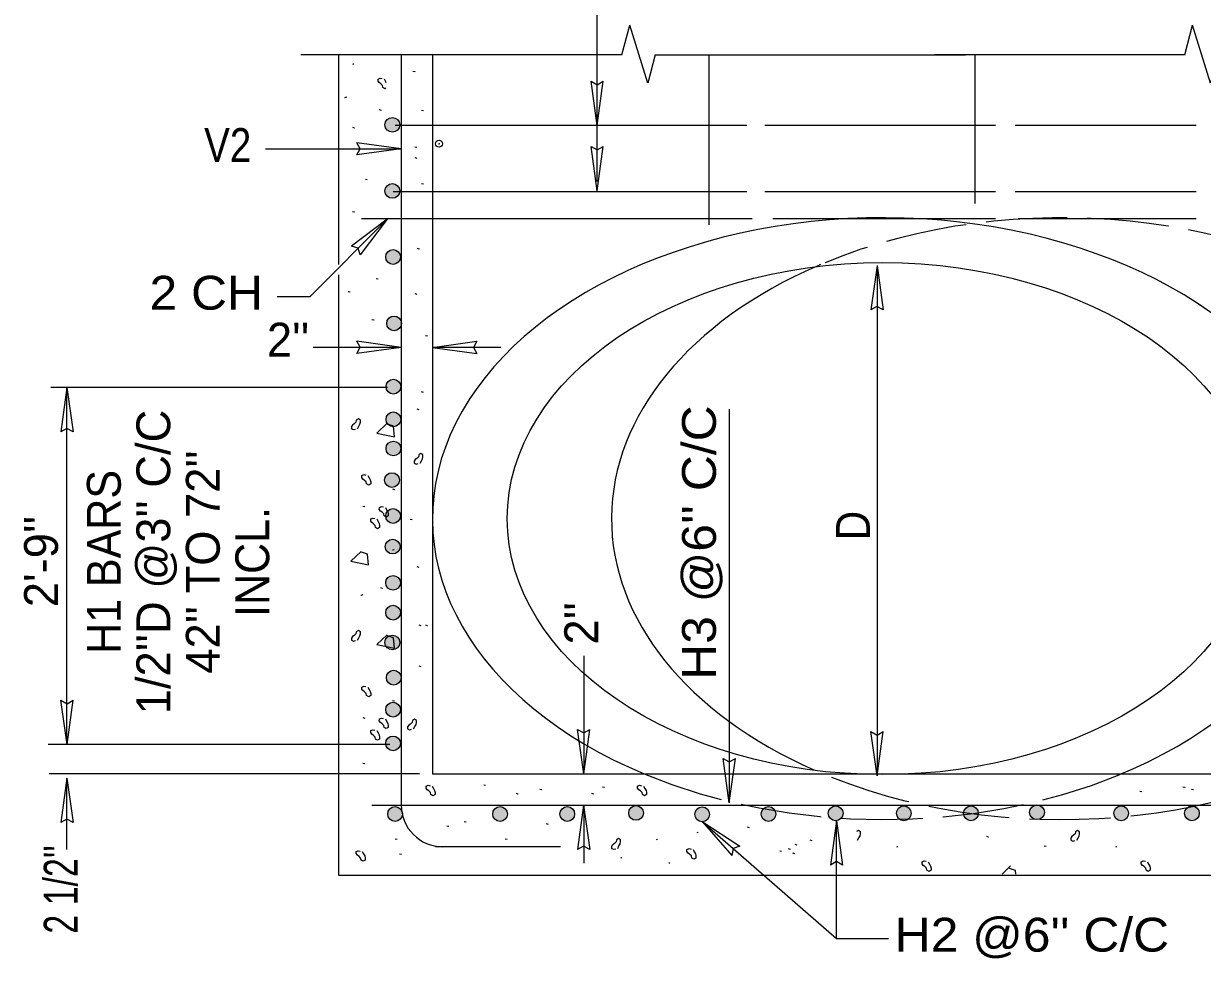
# Model space of a CAD drawing. Extents: x 472 to 851, y 139 to 417.
# Drawn here: x 523.35 to 568.61, y 181.82 to 217.72 of the extents above; entities that cross this region are included whole.
import ezdxf
from ezdxf.enums import TextEntityAlignment as Align

# ---------------------------------------------------------------- set-up
doc = ezdxf.new("R2010")
doc.units = 0
doc.header["$LTSCALE"] = 0.52
doc.header["$PDMODE"] = 32
doc.header["$PDSIZE"] = 0.26
doc.linetypes.add('LONG_DASHED', pattern=[7.5, 6, -1.5])
doc.layers.add('1', color=7, linetype='Continuous', lineweight=25)

msp = doc.modelspace()

# ---------------------------------------------------------------- hatches: boundary and pattern name
at = {"layer": '1'}
for points in [[(537.2277, 213.8288, 1), (537.7936, 213.8288, 1)], [(537.2277, 211.2915, 1), (537.7936, 211.2915, 1)], [(537.255, 208.7542, 1), (537.8208, 208.7542, 1)], [(537.2959, 206.2032, 1), (537.8618, 206.2032, 1)], [(537.2687, 203.775, 1), (537.8345, 203.775, 1)], [(537.2687, 202.52, 1), (537.8345, 202.52, 1)], [(537.2687, 201.4013, 1), (537.8345, 201.4013, 1)], [(537.2142, 200.1873, 1), (537.78, 200.1873, 1)], [(537.255, 198.8094, 1), (537.8208, 198.8094, 1)], [(537.2414, 197.6362, 1), (537.8073, 197.6362, 1)], [(537.255, 196.2448, 1), (537.8208, 196.2448, 1)], [(537.255, 195.099, 1), (537.8208, 195.099, 1)], [(537.2277, 193.9531, 1), (537.7936, 193.9531, 1)], [(537.2823, 192.6026, 1), (537.8482, 192.6026, 1)], [(537.255, 191.3748, 1), (537.8208, 191.3748, 1)], [(537.255, 190.0789, 1), (537.8208, 190.0789, 1)], [(537.8974, 187.3673, 1), (537.3316, 187.3673, 1)], [(541.9308, 187.3673, 1), (541.365, 187.3673, 1)], [(543.9423, 187.3673, 1), (544.5082, 187.3673, 1)], [(546.5872, 187.4082, 1), (547.153, 187.4082, 1)], [(549.123, 187.3537, 1), (549.6888, 187.3537, 1)], [(551.6724, 187.3673, 1), (552.2383, 187.3673, 1)], [(554.2491, 187.3946, 1), (554.8149, 187.3946, 1)], [(556.8667, 187.3946, 1), (557.4326, 187.3946, 1)], [(559.4434, 187.3946, 1), (560.0093, 187.3946, 1)], [(561.9792, 187.4355, 1), (562.545, 187.4355, 1)], [(565.2117, 187.3946, 1), (565.7775, 187.3946, 1)], [(568.4934, 187.3946, 1), (567.9276, 187.3946, 1)]]:
    msp.add_hatch(color=256, dxfattribs=at).paths.add_polyline_path(points)

# ---------------------------------------------------------------- linework, layer by layer
for p, q in [((546.3223, 216.5208), (546.6248, 217.6545)), ((567.9343, 216.5208), (568.2368, 217.6545)), ((535.4502, 208.4603), (535.4502, 216.5208)), ((537.8502, 216.5208), (537.8502, 187.7098)), ((539.0503, 216.5208), (539.0503, 188.9098)), ((549.6691, 216.5208), (549.6691, 209.9936)), ((559.8782, 216.5208), (559.8782, 210.8049)), ((545.3727, 213.7974), (545.1387, 215.5004)), ((545.3727, 213.7974), (545.6067, 215.5004)), ((537.6133, 213.8187), (551.1225, 213.8187)), ((551.8078, 213.8187), (560.6749, 213.8187)), ((561.4288, 213.8187), (568.3684, 213.8187)), ((537.8499, 212.9083), (536.1469, 213.1423)), ((537.8499, 212.9083), (536.1469, 212.6743)), ((545.3727, 211.2974), (545.1387, 213.0004)), ((545.3727, 211.2974), (545.6067, 213.0004)), ((537.5457, 211.2663), (551.1225, 211.2663)), ((551.8078, 211.2663), (560.6749, 211.2663)), ((561.4288, 211.2663), (568.3684, 211.2663)), ((537.3109, 210.2023), (535.9417, 209.1631)), ((537.3109, 210.2023), (536.2727, 208.8323)), ((536.3295, 210.2253), (551.3281, 210.2253)), ((552.1163, 210.2253), (560.6694, 210.2253)), ((561.5414, 210.2253), (568.3684, 210.2253)), ((556.1212, 208.4234), (555.8872, 206.7204)), ((556.1212, 208.4234), (556.3552, 206.7204)), ((535.4502, 185.0098), (535.4502, 208.0709)), ((537.8499, 205.2837), (536.1469, 205.5177)), ((539.0506, 205.282), (540.7536, 205.516)), ((537.8499, 205.2837), (536.1469, 205.0497)), ((539.0506, 205.282), (540.7536, 205.048)), ((525.0179, 203.7417), (524.7839, 202.0387)), ((525.0179, 203.7417), (525.2519, 202.0387)), ((525.0196, 190.0316), (524.7856, 191.7346)), ((525.0196, 190.0316), (525.2536, 191.7346)), ((544.8582, 188.9102), (544.6242, 190.6132)), ((544.8582, 188.9102), (545.0922, 190.6132)), ((556.1228, 188.8286), (555.8888, 190.5316)), ((556.1228, 188.8286), (556.3568, 190.5316)), ((550.4467, 187.8008), (550.2128, 189.5038)), ((550.4467, 187.8008), (550.6807, 189.5038)), ((539.0503, 188.9098), (547.8769, 188.9098)), ((547.682, 188.9098), (551.0558, 188.9098)), ((525.0179, 188.7421), (524.7839, 187.0391)), ((525.0179, 188.7421), (525.2519, 187.0391)), ((536.7294, 187.7098), (582.7228, 187.7098)), ((544.8565, 187.7095), (544.6225, 186.0065)), ((544.8565, 187.7095), (545.0905, 186.0065)), ((549.4102, 187.0744), (550.8489, 186.1337)), ((549.4102, 187.0744), (550.5418, 185.7804)), ((554.5646, 187.1099), (554.3306, 185.4069)), ((554.5646, 187.1099), (554.7986, 185.4069)), ((543.9688, 186.1098), (539.1666, 186.1098))]:
    msp.add_line(p, q, dxfattribs=at)
at = {"layer": '1', "lineweight": 13}
for p, q in [((546.3223, 216.5208), (533.9977, 216.5208)), ((547.6081, 216.5208), (559.5218, 216.5208)), ((567.9343, 216.5208), (558.3292, 216.5208)), ((532.6377, 212.9075), (537.8502, 212.9075)), ((556.122, 208.4237), (556.122, 188.8282)), ((537.8502, 205.2828), (534.4689, 205.2828)), ((541.6814, 205.2828), (539.0503, 205.2828)), ((537.3231, 203.742), (524.4043, 203.742)), ((525.0187, 190.0312), (525.0187, 203.742)), ((550.4459, 202.9141), (550.4459, 187.8005)), ((544.8573, 193.4447), (544.8573, 189.0604)), ((537.4091, 190.0312), (524.2903, 190.0312)), ((538.5503, 188.9098), (524.3283, 188.9098)), ((525.0187, 186.0092), (525.0187, 188.7424)), ((544.8573, 187.7098), (544.8573, 185.4835)), ((554.5654, 182.5935), (554.5654, 187.1103)), ((561.2522, 185.3723), (560.9257, 185.0588))]:
    msp.add_line(p, q, dxfattribs=at)
for points in [[(545.3742, 211.6545), (545.3742, 230.2249), (546.4611, 230.2249)], [(535.9889, 216.163), (536.0255, 216.1724), (536.0266, 216.1734)], [(537.2663, 215.2367), (537.2273, 215.2132), (537.1494, 215.2599), (537.1336, 215.3381), (537.0712, 215.4002), (537.0089, 215.4472), (536.9621, 215.5096), (536.9622, 215.5874), (537.0403, 215.6188), (537.1179, 215.6033)], [(537.1959, 215.5876), (537.2428, 215.4939), (537.2663, 215.4547)], [(538.2974, 215.8894), (538.3707, 215.8707), (538.3727, 215.8686)], [(535.6917, 214.8794), (535.7651, 214.8984), (535.7672, 214.9004)], [(537.003, 214.4114), (537.0763, 214.3928), (537.0783, 214.3906)], [(538.6288, 214.3969), (538.7022, 214.3782), (538.7042, 214.3761)], [(535.9773, 213.7336), (536.0507, 213.7149), (536.0527, 213.7127)], [(538.3802, 212.9873), (538.4536, 212.9687), (538.4556, 212.9665)], [(538.3802, 212.5728), (538.4536, 212.5542), (538.4556, 212.552)], [(536.4745, 211.7437), (536.5478, 211.725), (536.5498, 211.7228)], [(538.6288, 211.5778), (538.7022, 211.5592), (538.7042, 211.557)], [(535.9773, 210.4999), (536.0507, 210.4812), (536.0527, 210.4791)], [(537.2983, 210.1892), (534.3369, 207.2256), (533.0821, 207.2256)], [(538.4631, 209.0903), (538.5364, 209.0717), (538.5384, 209.0695)], [(536.8887, 207.9295), (536.9621, 207.9108), (536.9641, 207.9087)], [(535.8116, 207.4321), (535.8849, 207.4134), (535.8869, 207.4112)], [(538.3802, 207.3492), (538.4536, 207.3305), (538.4556, 207.3283)], [(536.7231, 206.3542), (536.7964, 206.3355), (536.7984, 206.3333)], [(538.7808, 205.7397), (538.8541, 205.7211), (538.8561, 205.7189)], [(538.615, 203.5839), (538.6883, 203.5652), (538.6903, 203.5631)], [(538.4493, 202.9206), (538.5226, 202.9019), (538.5246, 202.8997)], [(536.1747, 202.1609), (536.2215, 202.2544), (536.2682, 202.3326), (536.2838, 202.4104), (536.2838, 202.4887), (536.2058, 202.5352), (536.1278, 202.4884), (536.112, 202.4104), (536.0498, 202.3483), (535.9873, 202.3012), (535.9407, 202.2391), (535.9407, 202.1609), (536.0187, 202.1298), (536.0967, 202.1453)], [(537.3095, 202.3674), (536.9197, 201.9929), (537.5903, 201.8526), (537.559, 202.2583), (537.3252, 202.3363)], [(538.5776, 200.8342), (538.6244, 200.9278), (538.6711, 201.0059), (538.6867, 201.0837), (538.6867, 201.1621), (538.6087, 201.2086), (538.5308, 201.1617), (538.5149, 201.0837), (538.4528, 201.0216), (538.3903, 200.9746), (538.3436, 200.9124), (538.3436, 200.8342), (538.4216, 200.8031), (538.4996, 200.8186)], [(536.5707, 200.3656), (536.6175, 200.2719), (536.6643, 200.1941), (536.6802, 200.1161), (536.68, 200.0379), (536.602, 199.9912), (536.5242, 200.0379), (536.5083, 200.1161), (536.446, 200.1782), (536.3837, 200.2252), (536.3368, 200.2876), (536.337, 200.3654), (536.415, 200.3967), (536.4927, 200.3812)], [(537.5152, 199.8511), (537.5885, 199.8324), (537.5905, 199.8303)], [(536.3777, 199.1894), (536.4511, 199.1707), (536.4531, 199.1686)], [(537.2449, 199.1414), (537.2917, 199.0477), (537.3386, 198.9699), (537.3544, 198.8919), (537.3542, 198.8137), (537.2763, 198.7671), (537.1984, 198.8137), (537.1826, 198.8919), (537.1202, 198.9541), (537.0579, 199.0011), (537.0111, 199.0634), (537.0113, 199.1412), (537.0892, 199.1726), (537.1669, 199.1571)], [(536.914, 198.6952), (536.9608, 198.6015), (537.0077, 198.5237), (537.0235, 198.4457), (537.0233, 198.3675), (536.9453, 198.3208), (536.8675, 198.3675), (536.8517, 198.4457), (536.7893, 198.5078), (536.727, 198.5548), (536.6802, 198.6172), (536.6803, 198.695), (536.7583, 198.7263), (536.836, 198.7108)], [(538.2007, 198.6919), (538.274, 198.6732), (538.276, 198.6711)], [(536.3093, 197.4504), (535.9195, 197.0759), (536.5902, 196.9356), (536.5588, 197.3413), (536.325, 197.4193)], [(537.5107, 197.5074), (537.584, 197.5263), (537.5862, 197.5284)], [(538.4493, 196.8678), (538.5226, 196.8492), (538.5246, 196.847)], [(537.052, 196.0632), (537.1253, 196.0445), (537.1273, 196.0423)], [(536.3778, 195.7798), (536.3047, 195.7609), (536.3025, 195.7589)], [(536.1747, 194.0387), (536.2215, 194.1322), (536.2682, 194.2104), (536.2838, 194.2883), (536.2838, 194.3666), (536.2058, 194.4131), (536.1278, 194.3662), (536.112, 194.2883), (536.0498, 194.2261), (535.9873, 194.1791), (535.9407, 194.1169), (535.9407, 194.0387), (536.0187, 194.0076), (536.0967, 194.0231)], [(537.3095, 194.2452), (536.9197, 193.8707), (537.5903, 193.7304), (537.559, 194.1361), (537.3252, 194.2141)], [(538.5322, 194.6291), (538.6055, 194.6104), (538.6075, 194.6082)], [(538.7808, 194.6291), (538.8541, 194.6104), (538.8561, 194.6082)], [(538.5322, 193.0537), (538.6055, 193.0351), (538.6075, 193.0329)], [(536.5707, 192.2434), (536.6175, 192.1497), (536.6643, 192.0719), (536.6802, 191.9939), (536.68, 191.9158), (536.602, 191.8691), (536.5242, 191.9158), (536.5083, 191.9939), (536.446, 192.0561), (536.3837, 192.1031), (536.3368, 192.1654), (536.337, 192.2432), (536.415, 192.2746), (536.4927, 192.2591)], [(537.5152, 191.7289), (537.5885, 191.7103), (537.5905, 191.7081)], [(536.3777, 191.0673), (536.4511, 191.0486), (536.4531, 191.0464)], [(537.2449, 191.0192), (537.2917, 190.9256), (537.3386, 190.8477), (537.3544, 190.7697), (537.3542, 190.6916), (537.2763, 190.6449), (537.1984, 190.6916), (537.1826, 190.7697), (537.1202, 190.8319), (537.0579, 190.8789), (537.0111, 190.9412), (537.0113, 191.0191), (537.0892, 191.0504), (537.1669, 191.0349)], [(536.914, 190.573), (536.9608, 190.4793), (537.0077, 190.4015), (537.0235, 190.3235), (537.0233, 190.2453), (536.9453, 190.1987), (536.8675, 190.2453), (536.8517, 190.3235), (536.7893, 190.3857), (536.727, 190.4327), (536.6802, 190.495), (536.6803, 190.5728), (536.7583, 190.6042), (536.836, 190.5887)], [(538.329, 190.6357), (538.3758, 190.7292), (538.4225, 190.8073), (538.4382, 190.8852), (538.4382, 190.9635), (538.3602, 191.01), (538.2822, 190.9632), (538.2663, 190.8852), (538.2042, 190.823), (538.1417, 190.776), (538.095, 190.7138), (538.095, 190.6357), (538.173, 190.6045), (538.251, 190.62)], [(536.3777, 189.3225), (536.4511, 189.3038), (536.4531, 189.3017)], [(539.0395, 188.4387), (539.0863, 188.345), (539.1332, 188.2672), (539.149, 188.1892), (539.1488, 188.111), (539.0708, 188.0643), (538.993, 188.111), (538.9772, 188.1892), (538.9148, 188.2513), (538.8525, 188.2983), (538.8057, 188.3607), (538.8058, 188.4385), (538.8838, 188.4698), (538.9615, 188.4543)], [(541.0179, 188.4933), (541.0912, 188.4747), (541.0933, 188.4725)], [(543.1723, 188.3275), (543.2457, 188.3088), (543.2477, 188.3067)], [(545.5752, 188.4104), (545.6486, 188.3918), (545.6506, 188.3896)], [(547.1598, 188.4387), (547.2067, 188.345), (547.2535, 188.2672), (547.2693, 188.1892), (547.2692, 188.111), (547.1912, 188.0643), (547.1133, 188.111), (547.0975, 188.1892), (547.0352, 188.2513), (546.9728, 188.2983), (546.926, 188.3607), (546.9262, 188.4385), (547.0042, 188.4698), (547.0818, 188.4543)], [(567.8647, 188.4104), (567.938, 188.3918), (567.94, 188.3896)], [(568.1961, 188.3275), (568.2694, 188.3088), (568.2714, 188.3067)], [(542.2608, 188.1617), (542.3342, 188.1431), (542.3362, 188.1409)], [(545.1609, 188.1617), (545.2342, 188.1431), (545.2362, 188.1409)], [(566.2075, 188.2446), (566.2808, 188.2259), (566.2828, 188.2237)], [(540.2722, 187.0838), (540.3455, 187.0652), (540.3475, 187.063)], [(543.4209, 187.0009), (543.4942, 186.9822), (543.4963, 186.9801)], [(549.4105, 187.0752), (554.5654, 182.5935), (556.5654, 182.5935)], [(539.6093, 186.918), (539.6827, 186.8993), (539.6847, 186.8972)], [(549.2186, 186.6596), (549.2552, 186.669), (549.2563, 186.67)], [(551.1408, 186.8691), (551.2141, 186.8504), (551.2161, 186.8483)], [(555.3746, 186.3616), (555.4214, 186.4551), (555.4683, 186.5331), (555.4839, 186.6111), (555.4839, 186.6889), (555.4059, 186.7357), (555.3311, 186.691)], [(560.3202, 186.5111), (560.3935, 186.4924), (560.3955, 186.4903)], [(563.7909, 186.3616), (563.8378, 186.4551), (563.8846, 186.5331), (563.9003, 186.6111), (563.9003, 186.6889), (563.8222, 186.7357), (563.7442, 186.6891), (563.7286, 186.6111), (563.6662, 186.5487), (563.6037, 186.5017), (563.5571, 186.4396), (563.5571, 186.3614), (563.6351, 186.3303), (563.7129, 186.3459)], [(537.6207, 186.4205), (537.694, 186.4018), (537.696, 186.3997)], [(541.8466, 186.4205), (541.9199, 186.4018), (541.9219, 186.3997)], [(546.1658, 186.0487), (546.2126, 186.1422), (546.2594, 186.2202), (546.2751, 186.2982), (546.2751, 186.3761), (546.1971, 186.4229), (546.1191, 186.3762), (546.1034, 186.2982), (546.0411, 186.2359), (545.9786, 186.1889), (545.9319, 186.1267), (545.9319, 186.0486), (546.0099, 186.0174), (546.0878, 186.0331)], [(547.6554, 186.3858), (547.692, 186.3953), (547.6931, 186.3962)], [(549.0577, 186.0059), (549.1046, 185.9123), (549.1514, 185.8344), (549.1672, 185.7564), (549.1671, 185.6782), (549.0891, 185.6316), (549.0113, 185.6782), (548.9954, 185.7564), (548.9331, 185.8186), (548.8707, 185.8656), (548.8239, 185.9279), (548.8241, 186.0058), (548.9021, 186.0371), (548.9797, 186.0216)], [(552.7151, 186.0399), (552.7884, 186.0212), (552.7904, 186.0191)], [(552.9637, 186.2057), (553.037, 186.1871), (553.039, 186.1849)], [(553.5437, 186.3716), (553.617, 186.3529), (553.619, 186.3508)], [(556.8783, 186.1121), (556.9149, 186.1215), (556.916, 186.1225)], [(562.5369, 186.1472), (562.6102, 186.1285), (562.6123, 186.1263)], [(565.2947, 186.1121), (565.3312, 186.1215), (565.3323, 186.1225)], [(536.3568, 185.9277), (536.4036, 185.834), (536.4504, 185.7562), (536.4662, 185.6782), (536.4661, 185.6), (536.3881, 185.5533), (536.3102, 185.6), (536.2944, 185.6782), (536.2321, 185.7403), (536.1698, 185.7873), (536.1229, 185.8497), (536.1231, 185.9275), (536.2011, 185.9588), (536.2787, 185.9433)], [(537.7864, 185.8401), (537.8597, 185.8214), (537.8618, 185.8192)], [(546.2876, 185.6819), (546.3242, 185.6913), (546.3252, 185.6923)], [(552.3837, 185.957), (552.457, 185.9383), (552.459, 185.9362)], [(552.8808, 185.8741), (552.9542, 185.8554), (552.9562, 185.8533)], [(548.1243, 185.4864), (548.1609, 185.4958), (548.162, 185.4968)], [(558.0853, 185.5367), (558.1322, 185.443), (558.179, 185.3652), (558.1948, 185.2872), (558.1947, 185.209), (558.1167, 185.1623), (558.0388, 185.209), (558.023, 185.2872), (557.9607, 185.3493), (557.8983, 185.3963), (557.8515, 185.4587), (557.8517, 185.5365), (557.9297, 185.5678), (558.0073, 185.5523)], [(561.4465, 185.0588), (561.4358, 185.1968), (561.2017, 185.275)], [(566.5017, 185.5367), (566.5485, 185.443), (566.5953, 185.3652), (566.6112, 185.2872), (566.611, 185.209), (566.533, 185.1623), (566.4552, 185.209), (566.4393, 185.2872), (566.377, 185.3493), (566.3147, 185.3963), (566.2678, 185.4587), (566.268, 185.5365), (566.346, 185.5678), (566.4237, 185.5523)]]:
    msp.add_lwpolyline(points, dxfattribs=at)
at = {"layer": '1'}
for points in [[(547.6081, 216.5208), (547.3149, 215.4222), (546.6248, 217.6545)], [(569.2201, 216.5208), (568.9269, 215.4222), (568.2368, 217.6545)], [(584.1068, 216.5333), (584.1068, 185.0098), (535.4502, 185.0098)], [(551.0558, 188.9098), (580.5068, 188.9098), (580.5068, 216.5333)], [(545.1387, 215.5004), (545.3751, 215.3687), (545.6067, 215.5004)], [(536.1469, 212.6743), (536.2787, 212.9107), (536.1469, 213.1423)], [(545.1387, 213.0004), (545.3751, 212.8687), (545.6067, 213.0004)], [(536.2727, 208.8323), (536.1986, 209.0926), (535.9417, 209.1631)], [(556.3552, 206.7204), (556.1187, 206.8522), (555.8872, 206.7204)], [(536.1469, 205.0497), (536.2787, 205.2861), (536.1469, 205.5177)], [(540.7536, 205.516), (540.6218, 205.2796), (540.7536, 205.048)], [(525.2519, 202.0387), (525.0155, 202.1704), (524.7839, 202.0387)], [(524.7856, 191.7346), (525.022, 191.6028), (525.2536, 191.7346)], [(544.6242, 190.6132), (544.8606, 190.4814), (545.0922, 190.6132)], [(555.8888, 190.5316), (556.1252, 190.3998), (556.3568, 190.5316)], [(550.2128, 189.5038), (550.4492, 189.3721), (550.6807, 189.5038)], [(525.2519, 187.0391), (525.0155, 187.1708), (524.7839, 187.0391)], [(545.0905, 186.0065), (544.8541, 186.1382), (544.6225, 186.0065)], [(550.8489, 186.1337), (550.5944, 186.0417), (550.5418, 185.7804)], [(554.7986, 185.4069), (554.5622, 185.5387), (554.3306, 185.4069)]]:
    msp.add_lwpolyline(points, dxfattribs=at)
for centre in [(537.5107, 213.8288), (537.5107, 211.2915), (537.5379, 208.7542), (537.5788, 206.2032), (537.5516, 203.775), (537.5516, 202.52), (537.5516, 201.4013), (537.4971, 200.1873), (537.5379, 198.8094), (537.5243, 197.6362), (537.5379, 196.2448), (537.5379, 195.099), (537.5107, 193.9531), (537.5652, 192.6026), (537.5379, 191.3748), (537.5379, 190.0789), (537.6145, 187.3673), (541.6479, 187.3673), (544.2252, 187.3673), (546.8701, 187.4082), (549.4059, 187.3537), (551.9553, 187.3673), (554.532, 187.3946), (557.1497, 187.3946), (559.7263, 187.3946), (562.2621, 187.4355), (565.4946, 187.3946), (568.2105, 187.3946)]:
    msp.add_circle(centre, 0.2829, dxfattribs=at)
msp.add_arc((539.4502, 187.7098), 1.6, 180, 270, dxfattribs=at)
at = {"layer": '1', "linetype": 'LONG_DASHED', "lineweight": 13}
for centre, major_axis, start_param, end_param in [((563.2187, 198.7076), (-17.293, 0), 1.0337802, 5.2659165), ((556.3433, 198.7076), (17.293, 0), 4.1539576, 5.2647987)]:
    msp.add_ellipse(centre, major_axis=major_axis, ratio=0.66806, start_param=start_param, end_param=end_param, dxfattribs=at)
at = {"layer": '1', "lineweight": 13}
for centre, major_axis, start_param, end_param in [((556.3433, 198.7076), (17.293, 0), 5.2592156, 10.4371429), ((563.2187, 198.7076), (-17.293, 0), 5.2869032, 7.2710574), ((563.2187, 198.7076), (-17.293, 0), 5.2780735, 5.2869032)]:
    msp.add_ellipse(centre, major_axis=major_axis, ratio=0.66806, start_param=start_param, end_param=end_param, dxfattribs=at)
msp.add_ellipse((556.3433, 198.7076), major_axis=(14.4186, 0), ratio=0.681637, dxfattribs=at)
at = {"layer": '1'}
msp.add_point((539.3027, 213.1038), dxfattribs=at)

# ---------------------------------------------------------------- texts
for s, width, p in [('V2', 0.85, (530.2862, 212.4025)), ('2 CH', 1.1, (528.1867, 206.7306)), ("H2 @6'' C/C", 1.1, (556.8003, 182.0838))]:
    msp.add_text(s, height=1.3, dxfattribs=dict(at, width=width)).set_placement(p)
msp.add_text("2''", height=1.3, dxfattribs=at).set_placement((532.6939, 204.9294))
for s, p in [("1/2''D @3'' C/C", (528.9836, 197.0434)), ("42'' TO 72''", (530.8836, 197.0434))]:
    msp.add_text(s, height=1.3, rotation=90, dxfattribs=at).set_placement(p, align=Align.CENTER)
for s, width, p in [("H3 @6'' C/C", 1.1, (549.9346, 192.5212)), ('D', 0.9, (555.847, 197.8762)), ("2 1/2''", 0.75, (525.4279, 182.7724))]:
    msp.add_text(s, height=1.3, rotation=90, dxfattribs=dict(at, width=width)).set_placement(p)
at = {"layer": '1', "width": 0.95}
for s, p in [('H1 BARS', (527.0836, 197.0434)), ('INCL.', (532.7836, 197.0434))]:
    msp.add_text(s, height=1.3, rotation=90, dxfattribs=at).set_placement(p, align=Align.CENTER)
at = {"layer": '1'}
for s, p in [("2'-9''", (524.6709, 195.3084)), ("2''", (545.4137, 193.8732))]:
    msp.add_text(s, height=1.3, rotation=90, dxfattribs=at).set_placement(p)

doc.saveas('drawing.dxf')
